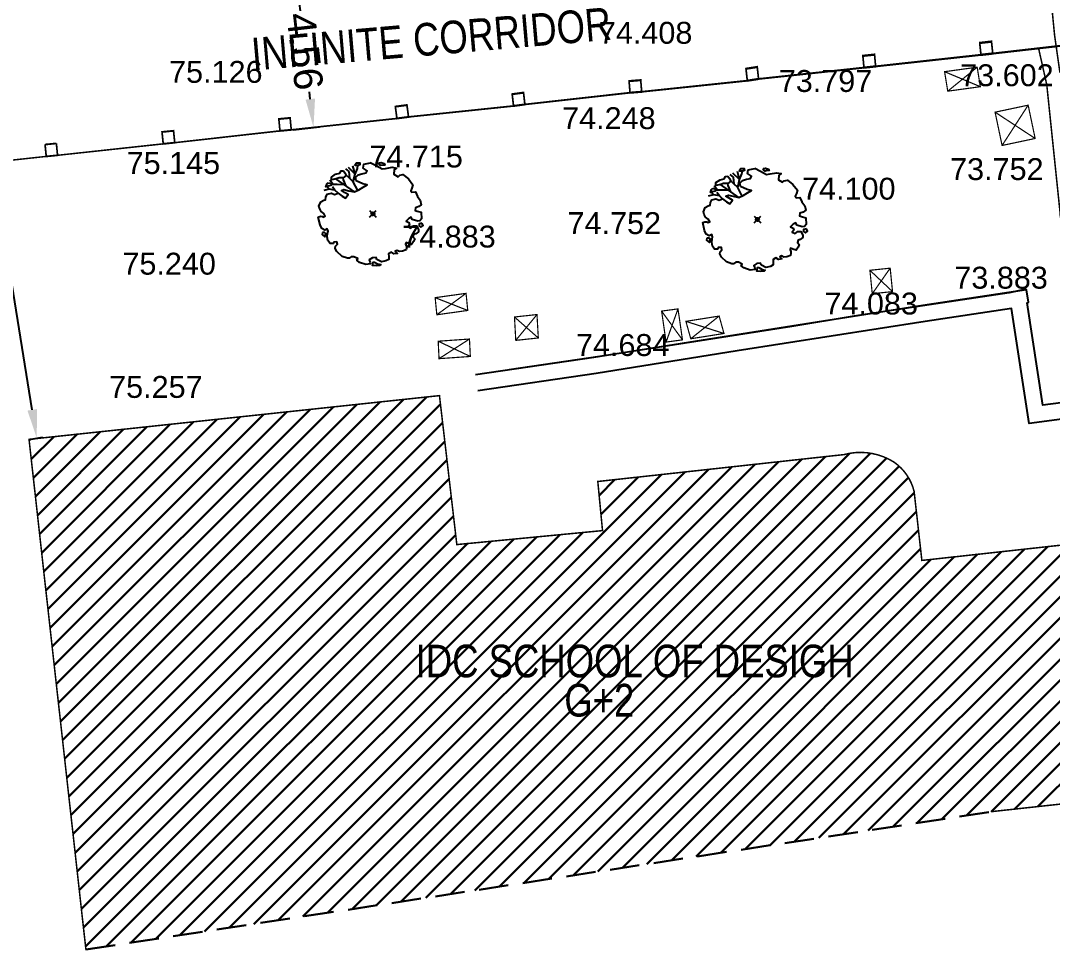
# Model space of a CAD drawing. Header units: inches. Extents: x 1254 to 1542, y 933 to 1230.
# Drawn here: x 1329.15 to 1359.8, y 1069.82 to 1097.44 of the extents above; entities that cross this region are included whole.
import ezdxf
from ezdxf.enums import TextEntityAlignment as Align

# ---------------------------------------------------------------- set-up
doc = ezdxf.new("R2010")
doc.units = ezdxf.units.IN
doc.header["$MEASUREMENT"] = 0
doc.header["$PDMODE"] = 35
doc.header["$PDSIZE"] = 0.1
doc.linetypes.add('HIDDEN', pattern=[0.375, 0.25, -0.125])
for name, color, linetype in [('bldg.', 1, 'Continuous'), ('CC LINE', 253, 'Continuous'), ('COLUM', 56, 'Continuous'), ('comp. wall', 7, 'Continuous'), ('dimeantion', 140, 'Continuous'), ('DRAIN (S.W)', 130, 'HIDDEN'), ('HACH BLDG.', 182, 'Continuous'), ('LEVEL', 171, 'Continuous'), ('text', 7, 'Continuous'), ('TREE', 3, 'Continuous')]:
    doc.layers.add(name, color=color, linetype=linetype)
doc.layers.add('Chember', color=252, linetype='Continuous', lineweight=25)
doc.styles.get("Standard").update_dxf_attribs({"font": 'arial.ttf'})
doc.styles.add('style2', font='arial.ttf')
doc.dimstyles.get("Standard").update_dxf_attribs({"dimtxt": 0.85, "dimasz": 0.85, "dimexe": 0.18, "dimexo": 0.0625, "dimgap": 0.09, "dimtad": 0, "dimzin": 0, "dimdsep": 46, "dimtxsty": 'Standard', "dimcen": 0.09, "dimclrd": 5, "dimclre": 5, "dimclrt": 6, "dimadec": 0, "dimazin": 0, "dimtfac": 1, "dimtofl": 0, "dimtmove": 0, "dimatfit": 3, "dimfxl": 0, "dimtolj": 1, "dimtzin": 0, "dimarcsym": 0})

# ---------------------------------------------------------------- blocks, each defined once
blk = doc.blocks.new('PV07')
at = {"layer": 'TREE'}
for p, q in [((-2.294, 4.048), (-2.602, 4.306)), ((-1.708, 3.819), (-2.355, 4.449)), ((-2.232, 3.418), (-2.294, 4.048)), ((-1.708, 3.819), (-1.924, 4.592)), ((-1.708, 3.819), (-1.493, 4.363)), ((-1.493, 4.363), (-1.439, 4.637)), ((-3.834, 2.816), (-4.142, 3.217)), ((-1.77, 2.1), (-3.556, 3.357)), ((-2.817, 3.257), (-2.848, 3.447)), ((-2.563, 2.655), (-2.817, 3.257)), ((-2.263, 3.418), (-2.602, 3.733)), ((-1.893, 3.074), (-2.263, 3.418)), ((-1.893, 3.074), (-1.708, 3.819)), ((-1.462, 2.243), (-1.893, 3.074)), ((-4.203, 2.358), (-4.715, 2.238)), ((-4.203, 2.358), (-4.434, 2.607)), ((-3.649, 2.272), (-4.203, 2.358)), ((-3.834, 2.816), (-4.026, 2.791)), ((-3.649, 2.272), (-3.895, 2.587)), ((-3.433, 2.816), (-3.834, 2.816)), ((-3.341, 1.985), (-3.649, 2.272)), ((-2.748, 2.791), (-3.433, 2.816)), ((0, 0), (-0.2, 0)), ((0, 0), (0, 0.2)), ((0, 0), (0, -0.2)), ((0, 0), (0.2, 0))]:
    blk.add_line(p, q, dxfattribs=at)
at = {"layer": 'TREE', "flags": 128}
for points in [[(0.386, -4.403), (0.293, -4.203), (-0.045, -4.232), (-0.353, -4.432), (-0.261, -4.661), (-0.23, -4.805), (-0.692, -4.862), (-1.308, -4.661), (-1.554, -4.461), (-1.462, -4.289), (-1.832, -4.117), (-2.078, -4.117), (-2.294, -4.26), (-2.448, -4.26), (-2.971, -4.088), (-3.464, -3.63), (-3.618, -3.315), (-3.587, -3.114), (-3.402, -2.914), (-3.464, -2.684), (-3.772, -2.713), (-3.803, -2.856), (-4.111, -2.856), (-4.326, -2.57), (-4.388, -2.197), (-4.357, -1.882), (-4.296, -1.682), (-4.388, -1.453), (-4.634, -1.567), (-4.911, -1.424), (-5.065, -1.051), (-5.25, -0.307), (-5.035, -0.221), (-4.85, -0.249), (-4.727, -0.307), (-4.573, -0.221), (-4.727, 0.037), (-4.973, 0.209), (-5.096, 0.467), (-5.189, 0.725), (-5.004, 1.155), (-4.727, 1.298), (-4.542, 1.355), (-4.511, 1.613), (-4.388, 1.871), (-3.988, 1.985), (-3.68, 1.842), (-3.341, 1.985), (-2.971, 1.699), (-2.632, 1.498), (-2.386, 1.842), (-2.725, 2.043), (-3.033, 2.243), (-2.786, 2.329), (-2.324, 2.215), (-1.77, 2.1), (-1.37, 2.301), (-0.939, 2.558), (-0.569, 2.788), (-0.969, 2.874), (-1.616, 3.16), (-1.678, 3.475), (-1.431, 3.733), (-1.062, 3.848), (-0.661, 3.934), (-0.569, 4.134), (-0.939, 4.392), (-0.877, 4.764), (-0.245, 4.898)], [(-2.84, 4.138), (-2.694, 3.934), (-2.563, 3.679), (-2.848, 3.447), (-3.248, 3.447), (-3.526, 3.361), (-3.988, 3.246), (-3.988, 3.532), (-3.587, 3.79), (-3.187, 3.905), (-3.056, 4.13), (-2.84, 4.138)], [(-1.731, 4.716), (-1.585, 4.881), (-1.269, 4.881), (-1.254, 4.702), (-1.439, 4.637), (-1.685, 4.63), (-1.716, 4.709)], [(-0.261, 4.908), (0.293, 4.621), (0.879, 4.306), (1.217, 4.363), (1.833, 4.478), (2.264, 4.392), (2.049, 4.22), (2.018, 3.79), (2.018, 3.79), (2.418, 3.561), (2.572, 3.704), (2.88, 3.762), (3.404, 3.361), (3.835, 2.788), (3.743, 2.472), (3.62, 2.215), (3.743, 2.071), (4.082, 2.1), (4.266, 1.67), (4.544, 1.298), (4.636, 0.868), (4.39, 0.696), (4.082, 0.582), (4.051, 0.324), (4.236, 0.266), (4.636, 0.152), (4.667, -0.478), (4.513, -0.679), (4.297, -0.708), (3.774, -0.564), (3.681, -0.335), (3.435, -0.45), (3.188, -0.708), (3.435, -0.851), (3.496, -1.051), (3.342, -1.223), (3.62, -1.367), (3.866, -1.166), (4.174, -1.166), (4.359, -1.51), (4.359, -1.739), (4.112, -1.94), (3.897, -1.997), (3.835, -2.226), (4.02, -2.398), (3.897, -2.656), (3.712, -2.942), (3.404, -2.856), (3.188, -2.77), (3.127, -2.914), (3.219, -3.086), (3.219, -3.286), (3.188, -3.458), (2.819, -3.601), (2.542, -3.63), (2.295, -3.515), (2.141, -3.601), (2.357, -3.802), (2.018, -3.859), (1.772, -3.687), (1.495, -3.859), (1.525, -4.088), (1.525, -4.375), (1.248, -4.518), (0.817, -4.604), (0.386, -4.403)], [(0.567, 4.876), (0.786, 4.908), (1.063, 4.822), (1.125, 4.678), (0.94, 4.678), (0.755, 4.621), (0.601, 4.736), (0.567, 4.876)], [(-4.265, 2.988), (-3.988, 2.902), (-4.049, 2.702), (-4.296, 2.644), (-4.511, 2.587), (-4.45, 2.759), (-4.419, 2.874), (-4.265, 2.988)], [(4.698, -0.908), (4.42, -0.966), (4.42, -1.166), (4.605, -1.281), (4.821, -1.137), (4.698, -0.908)], [(-4.85, -1.796), (-4.881, -1.997), (-4.604, -2.226), (-4.511, -1.911), (-4.665, -1.796), (-4.85, -1.796)], [(0.139, -4.633), (0.447, -4.805), (0.755, -4.862), (0.632, -4.976), (0.293, -5.005), (-0.049, -4.963), (-0.015, -4.833), (0.016, -4.633), (0.139, -4.633)]]:
    blk.add_lwpolyline(points, dxfattribs=at)
at = {"layer": 'TREE'}
blk.add_point((0, 0), dxfattribs=at)
blk = doc.blocks.new('TREE12')
at = {"layer": 'TREE', "xscale": 99.88372093023256, "yscale": 99.88372093023256, "zscale": 99.88372093023256}
blk.add_blockref('PV07', (410.6, 285.3), dxfattribs=at)
blk = doc.blocks.new('*D76')
at = {"layer": 'Defpoints', "color": 0}
for p in [(1336.669, 1098.719), (1337.333, 1098.795), (1337.188, 1094.19)]:
    blk.add_point(p, dxfattribs=at)
at = {"layer": 'dimeantion', "color": 5, "lineweight": -2}
for p, q in [((1336.731, 1098.726), (1337.512, 1098.816)), ((1337.43, 1097.951), (1337.455, 1097.733)), ((1337.755, 1095.11), (1337.73, 1095.328)), ((1337.25, 1094.197), (1338.031, 1094.286))]:
    blk.add_line(p, q, dxfattribs=at)
at = {"layer": 'dimeantion', "color": 5}
for points in [[(1337.571, 1097.967), (1337.289, 1097.935), (1337.333, 1098.795)], [(1337.896, 1095.126), (1337.615, 1095.094), (1337.852, 1094.266)]]:
    blk.add_solid(points, dxfattribs=at)
at = {"layer": 'dimeantion', "color": 6, "insert": (1337.593, 1096.53), "char_height": 0.85, "attachment_point": 5, "rotation": 276.5337}
blk.add_mtext('\\A1;4.56', dxfattribs=at)
blk = doc.blocks.new('*D95')
at = {"layer": 'comp. wall', "color": 5, "lineweight": -2}
for p, q in [((1325.308, 1110.773), (1325.654, 1110.829)), ((1325.612, 1109.961), (1327.31, 1099.432)), ((1329.496, 1085.878), (1327.798, 1096.407)), ((1329.464, 1085.012), (1329.809, 1085.068))]:
    blk.add_line(p, q, dxfattribs=at)
at = {"layer": 'comp. wall', "color": 5}
for points in [[(1325.752, 1109.984), (1325.472, 1109.939), (1325.476, 1110.8)], [(1329.636, 1085.901), (1329.356, 1085.856), (1329.632, 1085.039)]]:
    blk.add_solid(points, dxfattribs=at)
at = {"layer": 'Defpoints', "color": 0}
for p in [(1325.247, 1110.763), (1329.402, 1085.002), (1329.632, 1085.039)]:
    blk.add_point(p, dxfattribs=at)
at = {"layer": 'comp. wall', "color": 6, "insert": (1327.554, 1097.92), "char_height": 0.85, "attachment_point": 5, "rotation": 279.1628}
blk.add_mtext('\\A1;26.09', dxfattribs=at)

msp = doc.modelspace()

# ---------------------------------------------------------------- hatches: boundary and pattern name
at = {"layer": 'HACH BLDG.', "lineweight": 30}
h = msp.add_hatch(dxfattribs=at)
h.set_pattern_fill('ANSI31', color=256, scale=3.5)
h.set_pattern_definition([(45, (467.107, 39.5311), (-0.30935922, 0.30935922), [])])
h.paths.add_polyline_path([(1366.515, 1082.567), (1360.678, 1081.927), (1355.92, 1081.405), (1355.69, 1083.456, 0.181892), (1355.094, 1084.325, 0.210242), (1353.605, 1084.549), (1346.295, 1083.75), (1346.435, 1082.291), (1345.404, 1082.192), (1342.108, 1081.876), (1341.592, 1086.301), (1329.402, 1085.002), (1331.091, 1069.844), (1357.981, 1073.942), (1367.349, 1074.966)])
h.paths.add_polyline_path([(1345.049, 1076.5), (1347.63, 1076.5), (1347.63, 1078.005), (1345.049, 1078.005)], flags=24)
h.paths.add_polyline_path([(1340.634, 1077.665), (1354.146, 1077.665), (1354.146, 1079.17), (1340.634, 1079.17)], flags=24)

# ---------------------------------------------------------------- linework, layer by layer
at = {"layer": 'bldg.', "lineweight": 30, "const_width": 0.045}
msp.add_lwpolyline([(1357.981, 1073.942), (1367.349, 1074.966), (1366.515, 1082.567), (1360.678, 1081.927), (1355.92, 1081.405), (1355.69, 1083.456, 0.181892), (1355.094, 1084.325, 0.210242), (1353.605, 1084.549), (1346.295, 1083.75), (1346.435, 1082.291), (1345.404, 1082.192), (1342.108, 1081.876), (1341.592, 1086.301), (1329.402, 1085.002), (1331.091, 1069.844)], format="xyb", dxfattribs=at)
at = {"layer": 'CC LINE', "linetype": 'HIDDEN', "ltscale": 2.5, "const_width": 0.035}
for points in [[(1360.587, 1096.74), (1358.028, 1096.45)], [(1360.59, 1096.768), (1358.031, 1096.476)], [(1357.681, 1096.437), (1354.549, 1096.093)], [(1357.678, 1096.411), (1354.546, 1096.069)], [(1354.199, 1096.032), (1351.068, 1095.697)], [(1354.202, 1096.056), (1351.072, 1095.719)], [(1350.733, 1095.645), (1347.596, 1095.317)], [(1350.737, 1095.667), (1347.6, 1095.337)], [(1347.25, 1095.289), (1344.127, 1094.942)], [(1347.254, 1095.309), (1344.131, 1094.96)], [(1343.79, 1094.896), (1340.671, 1094.572)], [(1343.794, 1094.914), (1340.675, 1094.588)], [(1340.327, 1094.526), (1337.188, 1094.19)], [(1340.331, 1094.542), (1337.192, 1094.204)], [(1336.853, 1094.158), (1333.727, 1093.809)], [(1336.857, 1094.172), (1333.732, 1093.821)], [(1333.385, 1093.774), (1330.246, 1093.435)], [(1333.39, 1093.786), (1330.251, 1093.445)], [(1329.91, 1093.402), (1326.764, 1093.061)], [(1329.915, 1093.412), (1326.769, 1093.069)]]:
    msp.add_lwpolyline(points, dxfattribs=at)
at = {"layer": 'Chember', "const_width": 0.035}
for points in [[(1356.689, 1095.345), (1357.657, 1095.478), (1357.563, 1096.057), (1356.595, 1095.924), (1356.689, 1095.345)], [(1357.657, 1095.478), (1356.595, 1095.924)], [(1356.689, 1095.345), (1357.563, 1096.057)], [(1358.303, 1093.732), (1359.285, 1093.94), (1359.077, 1094.929), (1358.095, 1094.721), (1358.303, 1093.732)], [(1358.303, 1093.732), (1359.077, 1094.929)], [(1358.095, 1094.721), (1359.285, 1093.94)], [(1355.049, 1089.391), (1354.447, 1089.328), (1354.377, 1090.024), (1354.979, 1090.087), (1355.049, 1089.391)], [(1355.049, 1089.391), (1354.377, 1090.024)], [(1354.979, 1090.087), (1354.447, 1089.328)], [(1341.514, 1088.703), (1342.432, 1088.831), (1342.382, 1089.339), (1341.464, 1089.211), (1341.514, 1088.703)], [(1342.432, 1088.831), (1341.464, 1089.211)], [(1341.514, 1088.703), (1342.382, 1089.339)], [(1348.677, 1088.877), (1348.19, 1088.812), (1348.323, 1087.892), (1348.81, 1087.957), (1348.677, 1088.877)], [(1348.81, 1087.957), (1348.19, 1088.812)], [(1348.677, 1088.877), (1348.323, 1087.892)], [(1343.82, 1088.637), (1344.489, 1088.709), (1344.528, 1088.014), (1343.859, 1087.942), (1343.82, 1088.637)], [(1343.82, 1088.637), (1344.528, 1088.014)], [(1344.489, 1088.709), (1343.859, 1087.942)], [(1349.056, 1087.99), (1350.043, 1088.147), (1349.899, 1088.664), (1348.912, 1088.507), (1349.056, 1087.99)], [(1350.043, 1088.147), (1348.912, 1088.507)], [(1349.056, 1087.99), (1349.899, 1088.664)], [(1341.554, 1087.917), (1342.483, 1087.982), (1342.509, 1087.464), (1341.58, 1087.399), (1341.554, 1087.917)], [(1341.554, 1087.917), (1342.509, 1087.464)], [(1342.483, 1087.982), (1341.58, 1087.399)]]:
    msp.add_lwpolyline(points, dxfattribs=at)
at = {"layer": 'COLUM', "const_width": 0.045}
for points in [[(1357.674, 1096.411), (1357.637, 1096.765), (1357.987, 1096.804), (1358.024, 1096.45), (1357.678, 1096.411)], [(1357.677, 1096.437), (1357.64, 1096.791), (1357.99, 1096.83), (1358.027, 1096.476), (1357.681, 1096.437)], [(1354.166, 1096.382), (1354.513, 1096.419), (1354.546, 1096.069), (1354.199, 1096.032), (1354.166, 1096.382)], [(1354.169, 1096.406), (1354.516, 1096.443), (1354.549, 1096.093), (1354.202, 1096.056), (1354.169, 1096.406)], [(1351.068, 1095.697), (1351.029, 1096.052), (1350.694, 1096), (1350.733, 1095.645), (1351.068, 1095.697)], [(1351.072, 1095.719), (1351.032, 1096.074), (1350.698, 1096.022), (1350.737, 1095.667), (1351.072, 1095.719)], [(1347.596, 1095.317), (1347.568, 1095.662), (1347.222, 1095.634), (1347.25, 1095.289), (1347.596, 1095.317)], [(1347.6, 1095.337), (1347.572, 1095.682), (1347.226, 1095.654), (1347.254, 1095.309), (1347.6, 1095.337)], [(1343.75, 1095.246), (1343.79, 1094.896), (1344.127, 1094.942), (1344.087, 1095.292), (1343.75, 1095.246)], [(1343.754, 1095.264), (1343.794, 1094.914), (1344.131, 1094.96), (1344.091, 1095.31), (1343.754, 1095.264)], [(1340.28, 1094.878), (1340.327, 1094.526), (1340.671, 1094.572), (1340.624, 1094.924), (1340.28, 1094.878)], [(1340.284, 1094.894), (1340.331, 1094.542), (1340.675, 1094.588), (1340.628, 1094.94), (1340.284, 1094.894)], [(1330.211, 1093.788), (1329.875, 1093.755)], [(1329.91, 1093.402), (1329.875, 1093.755)], [(1330.216, 1093.798), (1329.88, 1093.765)], [(1329.915, 1093.412), (1329.88, 1093.765)], [(1330.246, 1093.435), (1330.211, 1093.788)], [(1330.251, 1093.445), (1330.216, 1093.798)], [(1330.246, 1093.435), (1329.91, 1093.402)], [(1330.251, 1093.445), (1329.915, 1093.412)]]:
    msp.add_lwpolyline(points, dxfattribs=at)
for points in [[(1336.819, 1094.511), (1337.154, 1094.543), (1337.188, 1094.19), (1336.853, 1094.158)], [(1336.823, 1094.525), (1337.158, 1094.557), (1337.192, 1094.204), (1336.857, 1094.172)], [(1333.349, 1094.127), (1333.385, 1093.774), (1333.727, 1093.809), (1333.691, 1094.162)], [(1333.354, 1094.139), (1333.39, 1093.786), (1333.732, 1093.821), (1333.696, 1094.174)]]:
    msp.add_lwpolyline(points, close=True, dxfattribs=at)
at = {"layer": 'comp. wall'}
for points in [[(1373.411, 1086.294), (1372.664, 1086.241), (1369.856, 1086.01), (1366.647, 1085.722, -0.23675), (1365.531, 1085.997), (1364.839, 1086.68), (1361.956, 1086.334), (1359.51, 1086.014), (1359.045, 1089.061), (1359.087, 1089.074), (1359.025, 1089.446), (1355.948, 1088.974), (1350.364, 1088.101), (1346.178, 1087.43), (1342.664, 1086.923)], [(1373.388, 1085.812), (1372.701, 1085.763), (1369.897, 1085.532), (1366.719, 1085.247, -0.234358), (1365.205, 1085.644), (1364.666, 1086.176), (1362.016, 1085.858), (1359.106, 1085.477), (1358.585, 1088.893), (1356.021, 1088.5), (1350.439, 1087.627), (1346.25, 1086.956), (1342.733, 1086.448)]]:
    msp.add_lwpolyline(points, format="xyb", dxfattribs=at)
msp.add_lwpolyline([(1359.022, 1089.46), (1358.516, 1089.353), (1355.738, 1088.934), (1353.914, 1088.658), (1352.06, 1088.354), (1346.358, 1087.461), (1343.661, 1087.064)], dxfattribs=at)
at = {"layer": 'comp. wall', "color": 55, "linetype": 'HIDDEN', "lineweight": 30, "ltscale": 3.5}
msp.add_lwpolyline([(1331.091, 1069.844), (1357.981, 1073.942)], dxfattribs=at)
at = {"layer": 'DRAIN (S.W)', "ltscale": 2.5, "const_width": 0.045}
msp.add_lwpolyline([(1359.347, 1102.242), (1359.347, 1102.242), (1359.347, 1102.242), (1359.864, 1096.989), (1359.864, 1096.989), (1360.021, 1095.896)], dxfattribs=at)
at = {"layer": 'DRAIN (S.W)', "linetype": 'ByBlock', "ltscale": 2.5, "const_width": 0.045}
msp.add_lwpolyline([(1359.39, 1096.604), (1359.63, 1095.537), (1360.023, 1091.757, 0.215954), (1360.331, 1091.089), (1361.261, 1090.217), (1361.512, 1089.841)], format="xyb", dxfattribs=at)

# ---------------------------------------------------------------- block references
at = {"layer": 'TREE', "lineweight": 30, "xscale": 0.003098344733628733, "yscale": 0.003098344733628733, "zscale": 0.003098344733628733, "rotation": 0.01378477141140166}
for p in [(1338.345, 1090.818), (1349.764, 1090.652)]:
    msp.add_blockref('TREE12', p, dxfattribs=at)

# ---------------------------------------------------------------- texts
at = {"layer": 'LEVEL'}
for s, p in [('74.408', (1347.716, 1097.079)), ('75.126', (1334.949, 1095.918)), ('73.602', (1358.447, 1095.818)), ('73.797', (1353.059, 1095.647)), ('74.248', (1346.624, 1094.543)), ('74.715', (1340.899, 1093.403)), ('75.145', (1333.689, 1093.21)), ('73.752', (1358.147, 1093.03)), ('74.100', (1353.75, 1092.448)), ('74.752', (1346.785, 1091.426)), ('74.883', (1341.874, 1091.025)), ('75.240', (1333.563, 1090.22)), ('73.883', (1358.273, 1089.804)), ('74.083', (1354.415, 1089.036)), ('74.684', (1347.035, 1087.804)), ('75.257', (1333.169, 1086.559))]:
    msp.add_text(s, height=0.65, dxfattribs=at).set_placement(p, align=Align.MIDDLE_CENTER)
at = {"layer": 'text', "color": 0, "lineweight": 30, "style": 'style2', "width": 0.8}
msp.add_text('INFINITE CORRIDOR', height=0.97, rotation=4.9399, dxfattribs=at).set_placement((1336.052, 1095.954, 100.315))
for s, p in [('IDC SCHOOL OF DESIGH', (1340.885, 1077.932, 100.315)), ('G+2', (1345.3, 1076.768, 100.315))]:
    msp.add_text(s, height=0.97, dxfattribs=at).set_placement(p)

# ---------------------------------------------------------------- dimensions: what is measured, and where the dimension line sits
at = {"layer": 'comp. wall'}
dim = msp.add_aligned_dim(p1=(1325.247, 1110.763), p2=(1329.402, 1085.002), distance=0.233, dimstyle='Standard', dxfattribs=at)
dim.commit()
dim.dimension.update_dxf_attribs({"geometry": '*D95', "text_midpoint": (1327.554, 1097.92)})
at = {"layer": 'dimeantion'}
dim = msp.add_aligned_dim(p1=(1337.188, 1094.19), p2=(1336.669, 1098.719), distance=-0.669, dimstyle='Standard', dxfattribs=at)
dim.commit()
dim.dimension.update_dxf_attribs({"geometry": '*D76', "text_midpoint": (1337.593, 1096.53)})

doc.saveas('drawing.dxf')
